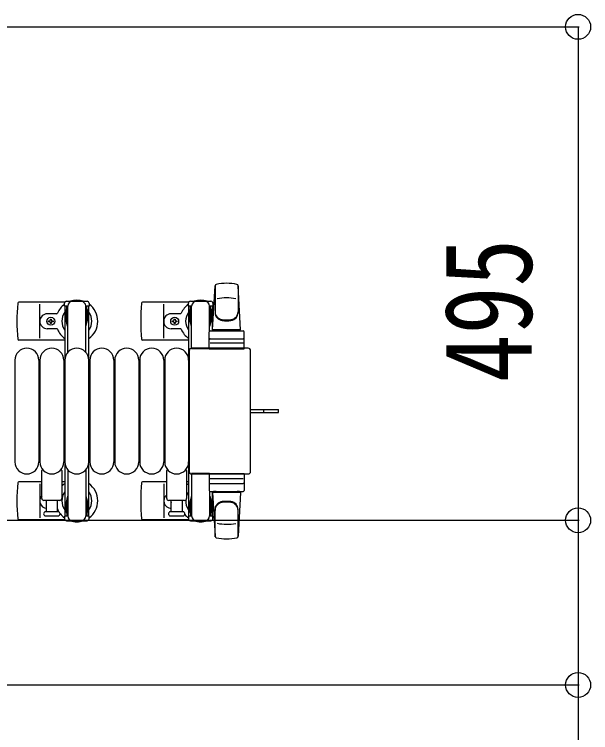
# Model space of a CAD drawing. Units: millimetres, scale not verified. Extents: x -16832 to 16820, y -11892 to 11880.
# Drawn here: x 14126 to 14703, y 2621 to 3341 of the extents above; entities that cross this region are included whole.
import ezdxf
from ezdxf.enums import TextEntityAlignment as Align

# ---------------------------------------------------------------- set-up
doc = ezdxf.new("R2010")
doc.units = ezdxf.units.MM
doc.header["$LTSCALE"] = 50
for name, color, linetype in [('0-5_YKK_13', 4, 'Continuous'), ('0-6_YKK_A1', 4, 'Continuous'), ('0-7_YKK_D', 6, 'Continuous')]:
    doc.layers.add(name, color=color, linetype=linetype)
doc.styles.add('ＭＳ ゴシック', font='')
doc.styles.get('ＭＳ ゴシック').set_extended_font_data('MS Gothic')

msp = doc.modelspace()

# ---------------------------------------------------------------- linework, layer by layer
at = {"layer": '0-5_YKK_13'}
for p, q in [((14324.43, 3024.53), (14326.86, 3068.55)), ((14326.93, 3068.91), (14326.93, 3041.72)), ((14349.93, 3068.13), (14349.93, 3042.4)), ((14352.43, 3024.53), (14349.99, 3068.55)), ((14176.39, 3052.03), (14130.33, 3052.03)), ((14178.13, 3053.03), (14198.73, 3053.03)), ((14300.39, 3052.03), (14254.33, 3052.03)), ((14302.13, 3053.03), (14322.73, 3053.03)), ((14151.43, 3016.03), (14151.43, 3050.03)), ((14176.13, 3048.23), (14176.13, 3051.03)), ((14179.43, 3048.23), (14176.13, 3048.23)), ((14177.63, 3044.73), (14178.43, 3044.73)), ((14177.63, 3034.21), (14177.63, 3044.73)), ((14178.43, 3031.23), (14178.43, 3048.23)), ((14179.43, 3001.96), (14179.43, 3048.03)), ((14197.43, 3001.96), (14197.43, 3048.03)), ((14198.43, 3031.23), (14198.43, 3048.23)), ((14199.23, 3044.73), (14198.43, 3044.73)), ((14199.23, 3034.21), (14199.23, 3044.73)), ((14275.43, 3016.03), (14275.43, 3050.03)), ((14300.13, 3048.23), (14300.13, 3051.03)), ((14303.43, 3048.23), (14300.13, 3048.23)), ((14301.63, 3044.73), (14302.43, 3044.73)), ((14301.63, 3034.21), (14301.63, 3044.73)), ((14302.43, 3031.23), (14302.43, 3048.23)), ((14303.43, 3005.53), (14303.43, 3048.03)), ((14321.43, 3023.39), (14321.43, 3048.03)), ((14322.43, 3031.23), (14322.43, 3048.23)), ((14323.23, 3044.73), (14322.43, 3044.73)), ((14323.23, 3034.21), (14323.23, 3044.73)), ((14168.14, 3040.53), (14158.93, 3040.53)), ((14292.14, 3040.53), (14282.93, 3040.53)), ((14161.11, 3032.59), (14160.23, 3032.59)), ((14163.75, 3033.47), (14164.63, 3033.47)), ((14179.23, 3028.23), (14177.63, 3034.21)), ((14197.62, 3028.23), (14199.23, 3034.21)), ((14285.11, 3032.59), (14284.23, 3032.59)), ((14287.75, 3033.47), (14288.63, 3033.47)), ((14303.23, 3028.23), (14301.63, 3034.21)), ((14321.62, 3028.23), (14323.23, 3034.21)), ((14168.14, 3025.53), (14158.93, 3025.53)), ((14179.23, 3028.23), (14179.43, 3028.23)), ((14197.62, 3028.23), (14197.43, 3028.23)), ((14292.14, 3025.53), (14282.93, 3025.53)), ((14303.23, 3028.23), (14303.43, 3028.23)), ((14321.62, 3028.23), (14321.43, 3028.23)), ((14321.93, 3023.53), (14354.93, 3023.53)), ((14352.43, 3024.53), (14324.43, 3024.53)), ((14325.43, 3023.53), (14325.43, 3024.53)), ((14351.43, 3024.53), (14325.43, 3024.53)), ((14327.83, 3023.53), (14325.43, 3023.53)), ((14351.43, 3023.53), (14349.03, 3023.53)), ((14351.43, 3023.53), (14351.43, 3024.53)), ((14320.93, 3005.53), (14320.93, 3022.53)), ((14355.93, 3005.53), (14355.93, 3022.53)), ((14176.43, 3014.03), (14130.33, 3014.03)), ((14300.43, 3014.03), (14254.33, 3014.03)), ((14354.99, 3011.03), (14321.81, 3011.03)), ((14321.93, 3015.53), (14354.93, 3015.53)), ((14300.93, 3003.53), (14300.93, 2882.52)), ((14300.93, 3003.53), (14300.93, 3003.53)), ((14359.93, 3006.03), (14303.42, 3006.03)), ((14303.42, 3006.03), (14303.42, 3006.03)), ((14321.43, 3005.53), (14303.43, 3005.53)), ((14320.93, 3005.53), (14355.93, 3005.53)), ((14359.93, 3006.03), (14359.93, 3006.03)), ((14362.43, 2882.52), (14362.43, 3003.53)), ((14362.43, 3003.53), (14362.43, 3003.53)), ((14126.43, 2994.03), (14126.43, 2892.03)), ((14150.43, 2994.03), (14150.43, 2892.03)), ((14151.43, 2994.03), (14151.43, 2892.03)), ((14175.43, 2994.03), (14175.43, 2892.03)), ((14176.43, 2994.03), (14176.43, 2892.03)), ((14200.43, 2994.03), (14200.43, 2892.03)), ((14201.43, 2994.03), (14201.43, 2892.03)), ((14225.43, 2994.03), (14225.43, 2892.03)), ((14226.43, 2994.03), (14226.43, 2892.03)), ((14250.43, 2994.03), (14250.43, 2892.03)), ((14251.43, 2994.03), (14251.43, 2892.03)), ((14275.43, 2994.03), (14275.43, 2892.03)), ((14276.43, 2994.03), (14276.43, 2892.03)), ((14300.43, 2994.03), (14300.43, 2892.03)), ((14362.43, 2944.53), (14374.93, 2944.53)), ((14374.93, 2944.53), (14390.43, 2944.53)), ((14375.58, 2941.53), (14375.58, 2944.53)), ((14390.43, 2941.53), (14390.43, 2944.53)), ((14153.43, 2855.53), (14153.43, 2883.35)), ((14173.43, 2883.35), (14173.43, 2855.53)), ((14179.43, 2884.09), (14179.43, 2838.03)), ((14197.43, 2884.09), (14197.43, 2838.03)), ((14278.43, 2855.53), (14278.43, 2883.35)), ((14298.43, 2883.35), (14298.43, 2855.53)), ((14300.93, 2882.52), (14300.93, 2882.52)), ((14303.42, 2880.03), (14359.93, 2880.03)), ((14303.42, 2880.03), (14303.42, 2880.03)), ((14303.43, 2880.53), (14303.43, 2838.03)), ((14321.43, 2880.53), (14303.43, 2880.53)), ((14320.93, 2880.53), (14320.93, 2863.53)), ((14320.93, 2880.53), (14355.93, 2880.53)), ((14355.93, 2880.53), (14355.93, 2863.53)), ((14359.93, 2880.03), (14359.93, 2880.03)), ((14362.43, 2882.52), (14362.43, 2882.52)), ((14153.43, 2872.03), (14130.33, 2872.03)), ((14176.43, 2872.03), (14173.43, 2872.03)), ((14278.43, 2872.03), (14254.33, 2872.03)), ((14300.43, 2872.03), (14298.43, 2872.03)), ((14354.99, 2875.03), (14321.81, 2875.03)), ((14151.43, 2870.03), (14151.43, 2836.03)), ((14275.43, 2870.03), (14275.43, 2836.03)), ((14321.93, 2870.53), (14354.93, 2870.53)), ((14179.23, 2857.83), (14177.63, 2851.84)), ((14179.23, 2857.83), (14179.43, 2857.83)), ((14197.62, 2857.83), (14197.43, 2857.83)), ((14197.62, 2857.83), (14199.23, 2851.84)), ((14303.23, 2857.83), (14301.63, 2851.84)), ((14303.23, 2857.83), (14303.43, 2857.83)), ((14321.43, 2862.66), (14321.43, 2838.03)), ((14321.62, 2857.83), (14321.43, 2857.83)), ((14321.62, 2857.83), (14323.23, 2851.84)), ((14321.93, 2862.53), (14354.93, 2862.53)), ((14324.43, 2861.53), (14326.86, 2817.5)), ((14352.43, 2861.53), (14324.43, 2861.53)), ((14327.83, 2862.53), (14325.43, 2862.53)), ((14325.43, 2862.53), (14325.43, 2861.53)), ((14351.43, 2861.53), (14325.43, 2861.53)), ((14351.43, 2862.53), (14349.03, 2862.53)), ((14352.43, 2861.53), (14349.99, 2817.5)), ((14351.43, 2862.53), (14351.43, 2861.53)), ((14171.43, 2853.53), (14155.43, 2853.53)), ((14157.93, 2842.03), (14157.93, 2853.53)), ((14168.93, 2853.53), (14168.93, 2842.03)), ((14177.63, 2851.84), (14177.63, 2841.33)), ((14178.43, 2854.83), (14178.43, 2837.83)), ((14198.43, 2854.83), (14198.43, 2837.83)), ((14199.23, 2851.84), (14199.23, 2841.33)), ((14296.43, 2853.53), (14280.43, 2853.53)), ((14282.93, 2842.03), (14282.93, 2853.53)), ((14293.93, 2853.53), (14293.93, 2842.03)), ((14301.63, 2851.84), (14301.63, 2841.33)), ((14302.43, 2854.83), (14302.43, 2837.83)), ((14322.43, 2854.83), (14322.43, 2837.83)), ((14323.23, 2851.84), (14323.23, 2841.33)), ((14326.93, 2817.14), (14326.93, 2844.33)), ((14349.93, 2817.92), (14349.93, 2843.65)), ((14169.68, 2842.03), (14157.18, 2842.03)), ((14176.13, 2837.83), (14176.13, 2835.03)), ((14179.43, 2837.83), (14176.13, 2837.83)), ((14177.63, 2841.33), (14178.43, 2841.33)), ((14199.23, 2841.33), (14198.43, 2841.33)), ((14294.68, 2842.03), (14282.18, 2842.03)), ((14300.13, 2837.83), (14300.13, 2835.03)), ((14303.43, 2837.83), (14300.13, 2837.83)), ((14301.63, 2841.33), (14302.43, 2841.33)), ((14323.23, 2841.33), (14322.43, 2841.33)), ((14176.39, 2834.03), (14130.33, 2834.03)), ((14178.13, 2833.03), (14198.73, 2833.03)), ((14300.39, 2834.03), (14254.33, 2834.03)), ((14302.13, 2833.03), (14322.73, 2833.03))]:
    msp.add_line(p, q, dxfattribs=at)
for points in [[(14200.73, 3051.03), (14200.73, 3048.23), (14197.43, 3048.23)], [(14324.73, 3051.03), (14324.73, 3048.23), (14321.43, 3048.23)], [(14160.23, 3032.59), (14160.23, 3033.47), (14161.11, 3033.47)], [(14161.99, 3034.35), (14161.99, 3035.23), (14162.87, 3035.23), (14162.87, 3034.35)], [(14162.87, 3031.71), (14162.87, 3030.83), (14161.99, 3030.83), (14161.99, 3031.71)], [(14164.63, 3033.47), (14164.63, 3032.59), (14163.75, 3032.59)], [(14284.23, 3032.59), (14284.23, 3033.47), (14285.11, 3033.47)], [(14285.99, 3034.35), (14285.99, 3035.23), (14286.87, 3035.23), (14286.87, 3034.35)], [(14286.87, 3031.71), (14286.87, 3030.83), (14285.99, 3030.83), (14285.99, 3031.71)], [(14288.63, 3033.47), (14288.63, 3032.59), (14287.75, 3032.59)], [(14362.43, 2941.53), (14374.93, 2941.53), (14390.43, 2941.53)], [(14157.18, 2838.03), (14163.43, 2838.03), (14169.68, 2838.03)], [(14200.73, 2835.03), (14200.73, 2837.83), (14197.43, 2837.83)], [(14282.18, 2838.03), (14288.43, 2838.03), (14294.68, 2838.03)], [(14324.73, 2835.03), (14324.73, 2837.83), (14321.43, 2837.83)]]:
    msp.add_lwpolyline(points, dxfattribs=at)
for centre in [(14162.43, 3033.03), (14286.43, 3033.03)]:
    msp.add_circle(centre, 4, dxfattribs=at)
for centre, radius, start, end in [((14328.36, 3068.47), 1.5, 101.97738, 176.83138), ((14338.43, 3021.03), 50, 78.05356, 101.97738), ((14338.43, 3021.03), 50, 78.05356, 101.94644), ((14348.49, 3068.47), 1.5, 3.16862, 78.02262), ((14130.33, 3051.03), 1, 90, 174.26083), ((14178.13, 3051.03), 2, 90, 180), ((14184.43, 3048.03), 5, 90, 180), ((14188.43, 3033.03), 21, 72.24721, 107.75279), ((14192.43, 3048.03), 5, 0, 90), ((14198.73, 3051.03), 2, 0, 90), ((14254.33, 3051.03), 1, 90, 174.26083), ((14302.13, 3051.03), 2, 90, 180), ((14308.43, 3048.03), 5, 90, 180), ((14312.43, 3033.03), 21, 72.24721, 107.75279), ((14316.43, 3048.03), 5, 0, 90), ((14322.73, 3051.03), 2, 0, 90), ((14338.43, 3006.43), 50, 79.45053, 100.87665), ((14309.43, 3033.03), 181, 174.26083, 185.73917), ((14188.43, 3033.03), 21, 125.85347, 157.27158), ((14188.43, 3033.03), 21, 304.8499, 54.14653), ((14433.43, 3033.03), 181, 174.26083, 185.73917), ((14312.43, 3033.03), 21, 125.85347, 157.27158), ((14312.43, 3033.03), 21, 50.46632, 54.14653), ((14158.93, 3033.03), 7.5, 90, 270), ((14168.14, 3041.53), 1, 270, 337.27158), ((14188.43, 3033.03), 15, 143.1301, 216.8699), ((14188.43, 3033.03), 15, 323.1301, 36.8699), ((14282.93, 3033.03), 7.5, 90, 270), ((14292.14, 3041.53), 1, 270, 337.27158), ((14312.43, 3033.03), 15, 143.1301, 216.8699), ((14312.43, 3033.03), 15, 30.72246, 36.8699), ((14334.93, 3042.59), 8, 180, 263.72071), ((14334.93, 3041.72), 8, 180, 263.72071), ((14341.93, 3042.59), 8, 276.27929, 0), ((14341.93, 3041.72), 8, 276.27929, 0), ((14161.11, 3034.35), 0.88, 270, 0), ((14161.11, 3031.71), 0.88, 0, 90), ((14163.75, 3034.35), 0.88, 180, 270), ((14163.75, 3031.71), 0.88, 90, 180), ((14285.11, 3034.35), 0.88, 270, 0), ((14285.11, 3031.71), 0.88, 0, 90), ((14287.75, 3034.35), 0.88, 180, 270), ((14287.75, 3031.71), 0.88, 90, 180), ((14338.43, 3074.4), 40, 263.72071, 276.27929), ((14338.43, 3073.53), 40, 263.72071, 276.27929), ((14168.14, 3024.53), 1, 22.72842, 90), ((14188.43, 3033.03), 21, 202.72842, 235.1501), ((14292.14, 3024.53), 1, 22.72842, 90), ((14312.43, 3033.03), 21, 202.72842, 235.1501), ((14321.93, 3022.53), 1, 90, 180), ((14354.93, 3022.53), 1, 0, 90), ((14130.33, 3015.03), 1, 185.73917, 270), ((14254.33, 3015.03), 1, 185.73917, 270), ((14321.93, 3014.53), 1, 90, 180), ((14354.93, 3014.53), 1, 0, 90), ((14138.43, 2994.03), 12, 0, 180), ((14163.43, 2994.03), 12, 0, 180), ((14188.43, 2994.03), 12, 0, 180), ((14213.43, 2994.03), 12, 0, 180), ((14238.43, 2994.03), 12, 0, 180), ((14263.43, 2994.03), 12, 0, 180), ((14288.43, 2994.03), 12, 0, 180), ((14138.43, 2892.03), 12, 180, 0), ((14163.43, 2892.03), 12, 180, 0), ((14188.43, 2892.03), 12, 180, 0), ((14213.43, 2892.03), 12, 180, 0), ((14238.43, 2892.03), 12, 180, 0), ((14263.43, 2892.03), 12, 180, 0), ((14288.43, 2892.03), 12, 180, 0), ((14154.43, 2883.35), 1, 101.93946, 180), ((14172.43, 2883.35), 1, 0, 78.06047), ((14279.43, 2883.35), 1, 101.93946, 180), ((14297.43, 2883.35), 1, 0, 78.06047), ((14130.33, 2871.03), 1, 90, 174.26083), ((14254.33, 2871.03), 1, 90, 174.26083), ((14309.43, 2853.03), 181, 174.26083, 185.73917), ((14188.43, 2853.03), 21, 124.8499, 135.58471), ((14188.43, 2853.03), 21, 305.85347, 55.1501), ((14433.43, 2853.03), 181, 174.26083, 185.73917), ((14312.43, 2853.03), 21, 124.8499, 131.81033), ((14321.93, 2871.53), 1, 180, 270), ((14354.93, 2871.53), 1, 270, 0), ((14158.93, 2853.03), 7.5, 137.16663, 262.33771), ((14188.43, 2853.03), 15, 143.1301, 216.8699), ((14188.43, 2853.03), 15, 323.1301, 36.8699), ((14282.93, 2853.03), 7.5, 126.86994, 270), ((14312.43, 2853.03), 15, 143.1301, 158.96058), ((14321.93, 2863.53), 1, 180, 270), ((14354.93, 2863.53), 1, 270, 0), ((14155.43, 2855.53), 2, 180, 270), ((14171.43, 2855.53), 2, 270, 0), ((14280.43, 2855.53), 2, 180, 270), ((14286.43, 2853.03), 4, 172.81959, 208.95488), ((14296.43, 2855.53), 2, 270, 0), ((14312.43, 2853.03), 15, 177.02005, 216.8699), ((14334.93, 2844.33), 8, 96.27929, 180), ((14334.93, 2843.46), 8, 96.27929, 180), ((14338.43, 2812.53), 40, 83.72071, 96.27929), ((14338.43, 2811.65), 40, 83.72071, 96.27929), ((14341.93, 2844.33), 8, 0, 83.72071), ((14341.93, 2843.46), 8, 0, 83.72071), ((14168.14, 2844.53), 1, 22.72842, 37.66294), ((14188.43, 2853.03), 21, 202.72842, 212.5406), ((14312.43, 2853.03), 21, 208.24251, 211.58821), ((14312.43, 2853.03), 15, 323.1301, 329.27754), ((14157.18, 2840.03), 2, 90, 180), ((14157.18, 2840.03), 2, 180, 270), ((14169.68, 2840.03), 2, 0, 90), ((14169.68, 2840.03), 2, 270, 0), ((14188.43, 2853.03), 21, 216.9292, 234.14653), ((14184.43, 2838.03), 5, 180, 270), ((14192.43, 2838.03), 5, 270, 0), ((14282.18, 2840.03), 2, 90, 180), ((14282.18, 2840.03), 2, 180, 270), ((14294.68, 2840.03), 2, 0, 90), ((14294.68, 2840.03), 2, 270, 0), ((14312.43, 2853.03), 21, 220.83479, 234.14653), ((14308.43, 2838.03), 5, 180, 270), ((14316.43, 2838.03), 5, 270, 0), ((14312.43, 2853.03), 21, 305.85347, 309.53368), ((14130.33, 2835.03), 1, 185.73917, 270), ((14178.13, 2835.03), 2, 180, 270), ((14188.43, 2853.03), 21, 252.24721, 287.75279), ((14198.73, 2835.03), 2, 270, 0), ((14254.33, 2835.03), 1, 185.73917, 270), ((14302.13, 2835.03), 2, 180, 270), ((14312.43, 2853.03), 21, 252.24721, 287.75279), ((14322.73, 2835.03), 2, 270, 0), ((14338.43, 2879.63), 50, 259.12335, 280.54947), ((14328.36, 2817.58), 1.5, 183.16862, 258.02262), ((14338.43, 2865.03), 50, 258.02262, 281.94644), ((14338.43, 2865.03), 50, 258.05356, 281.94644), ((14348.49, 2817.58), 1.5, 281.97738, 356.83138)]:
    msp.add_arc(centre, radius, start, end, dxfattribs=at)
for centre, major_axis, start_param, end_param in [((14303.43, 3003.52), (-1.77, 1.77), 5.499651, 7.06672), ((14359.92, 3003.52), (1.77, 1.77), 5.499651, 7.06672), ((14303.43, 2882.53), (1.77, 1.77), 2.358058, 3.925127), ((14359.92, 2882.53), (-1.77, 1.77), 2.358058, 3.925127)]:
    msp.add_ellipse(centre, major_axis=major_axis, ratio=0.997169, start_param=start_param, end_param=end_param, dxfattribs=at)
at = {"layer": '0-6_YKK_A1'}
for p, q in [((14176.43, 3048.03), (14176.43, 2838.03)), ((14179.43, 3048.03), (14176.43, 3048.03)), ((14200.43, 3048.03), (14197.43, 3048.03)), ((14200.43, 2838.03), (14200.43, 3048.03)), ((14300.43, 3048.03), (14300.43, 2838.03)), ((14303.43, 3048.03), (14300.43, 3048.03)), ((14324.43, 3048.03), (14321.43, 3048.03)), ((14324.43, 3023.53), (14324.43, 3048.03)), ((14324.43, 2838.03), (14324.43, 2862.53)), ((14176.43, 2838.03), (14178.43, 2838.03)), ((14198.43, 2838.03), (14200.43, 2838.03)), ((14300.43, 2838.03), (14302.43, 2838.03)), ((14322.43, 2838.03), (14324.43, 2838.03))]:
    msp.add_line(p, q, dxfattribs=at)
at = {"layer": '0-7_YKK_D'}
for p, q in [((13846.43, 3328.03), (14691.43, 3328.03)), ((14690.43, 3328.03), (14690.43, 2833.53)), ((13923.93, 2833.53), (14691.43, 2833.53)), ((13923.93, 2833.53), (14691.43, 2833.53)), ((13923.93, 2668.53), (14691.43, 2668.53))]:
    msp.add_line(p, q, dxfattribs=at)
msp.add_lwpolyline([(14690.43, 2833.53), (14690.43, 2668.53), (14690.43, 2360.93)], dxfattribs=at)
for centre in [(14690.43, 3328.03), (14690.43, 2833.53), (14690.43, 2833.53), (14690.43, 2668.53)]:
    msp.add_circle(centre, 12.5, dxfattribs=at)

# ---------------------------------------------------------------- texts
at = {"layer": '0-7_YKK_D', "style": 'ＭＳ ゴシック', "width": 0.8}
msp.add_text('495', height=87.98, rotation=90, dxfattribs=at).set_placement((14670.43, 2971.98), align=Align.BOTTOM_LEFT)

doc.saveas('drawing.dxf')
